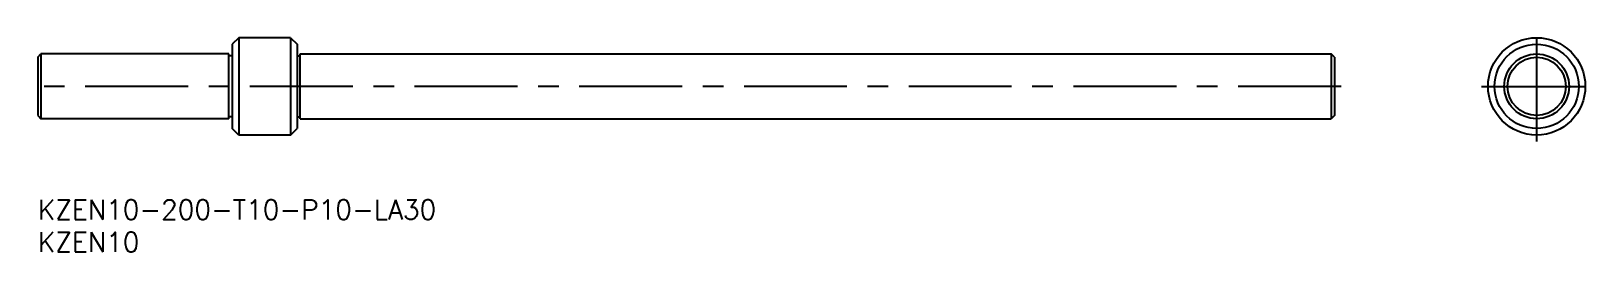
# Model space of a CAD drawing. Extents: x -1 to 240, y -8 to 26.
import ezdxf

# ---------------------------------------------------------------- set-up
doc = ezdxf.new("R2010")
doc.units = 0
doc.header["$LTSCALE"] = 0.5
doc.linetypes.add('CENTER', pattern=[50.8, 31.75, -6.35, 6.35, -6.35])
for name, color, linetype in [('MSM_CENTER', 1, 'CENTER'), ('MSM_CONTINUOUS', 7, 'CONTINUOUS'), ('MSM_PART_NUMBER', 7, 'CONTINUOUS')]:
    doc.layers.add(name, color=color, linetype=linetype)
doc.styles.get("Standard").update_dxf_attribs({"font": 'txt.shx', "height": 3, "bigfont": 'bigfont.shx'})

# ---------------------------------------------------------------- blocks, each defined once
blk = doc.blocks.new('*U6')
at = {"layer": 'MSM_PART_NUMBER'}
blk.add_text('KZEN10-200-T10-P10-LA30', height=3, dxfattribs=at).set_placement((0, -3))
blk = doc.blocks.new('*U7')
at = {"layer": 'MSM_PART_NUMBER'}
blk.add_text('KZEN10', height=3, dxfattribs=at).set_placement((0, -8))

msp = doc.modelspace()

# ---------------------------------------------------------------- linework, layer by layer
at = {"layer": 'MSM_CENTER'}
for p, q in [((231.17, 9), (231.17, 26)), ((201, 17.5), (-1, 17.5)), ((222.67, 17.5), (239.67, 17.5))]:
    msp.add_line(p, q, dxfattribs=at)
at = {"layer": 'MSM_CONTINUOUS'}
for p, q in [((31, 25), (30, 24)), ((39, 25), (31, 25)), ((31, 25), (31, 10)), ((39, 25), (40, 24)), ((39, 25), (39, 10)), ((0, 22), (0.5, 22.5)), ((0, 22), (0, 13)), ((29.5, 22.5), (0.5, 22.5)), ((0.5, 22.5), (0.5, 12.5)), ((29.5, 12.5), (29.5, 22.5)), ((30, 22.2), (29.5, 22.2)), ((30, 24), (30, 11)), ((40, 24), (40, 11)), ((40, 22.2), (40.5, 22.2)), ((40.5, 22.5), (199.5, 22.5)), ((40.5, 12.5), (40.5, 22.5)), ((199.5, 22.5), (199.5, 12.5)), ((200, 22), (199.5, 22.5)), ((200, 22), (200, 13)), ((0, 13), (0.5, 12.5)), ((29.5, 12.5), (0.5, 12.5)), ((30, 12.8), (29.5, 12.8)), ((40, 12.8), (40.5, 12.8)), ((40.5, 12.5), (199.5, 12.5)), ((200, 13), (199.5, 12.5)), ((31, 10), (30, 11)), ((39, 10), (31, 10)), ((39, 10), (40, 11))]:
    msp.add_line(p, q, dxfattribs=at)
for radius in [7.5, 6.5, 5, 4.5]:
    msp.add_circle((231.17, 17.5), radius, dxfattribs=at)

# ---------------------------------------------------------------- block references
for name in ['*U6', '*U7']:
    msp.add_blockref(name, (0, 0), dxfattribs=at)

doc.saveas('drawing.dxf')
